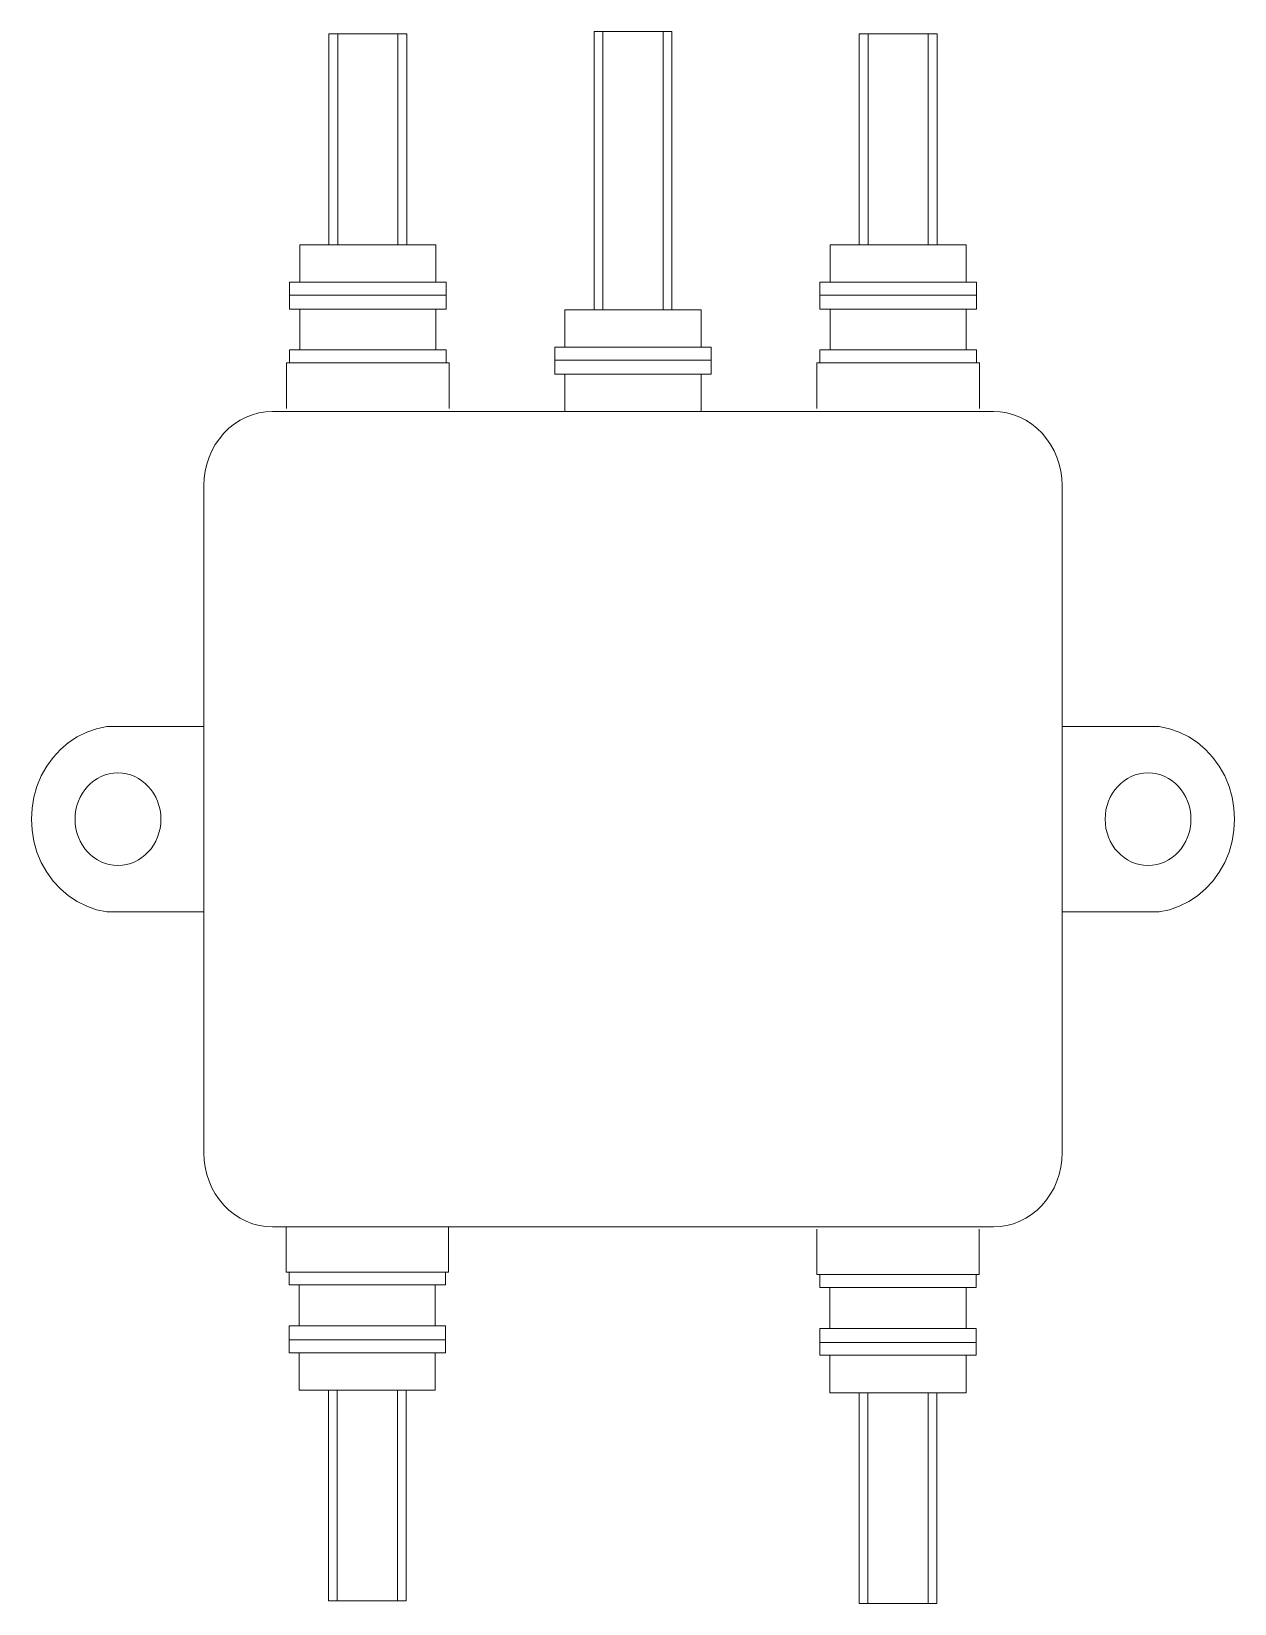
# Model space of a CAD drawing. Header units: millimetres. Extents: x 14 to 431, y 181 to 265.
# Drawn here: x 366 to 430.5, y 180.5 to 264.8 of the extents above; entities outside this region: 7.
import ezdxf

# ---------------------------------------------------------------- set-up
doc = ezdxf.new("R2010")
doc.units = ezdxf.units.MM

msp = doc.modelspace()

# ---------------------------------------------------------------- linework, layer by layer
at = {"lineweight": 0}
for points in [[(400.354, 249.913), (400.354, 264.838), (396.183, 264.838), (396.183, 249.913)], [(399.884, 249.913), (399.884, 264.838), (396.653, 264.838), (396.653, 249.913)], [(381.963, 253.4), (381.963, 264.707), (386.134, 264.707), (386.134, 253.4)], [(382.433, 253.4), (382.433, 264.707), (385.665, 264.707), (385.665, 253.4)], [(414.577, 253.4), (414.577, 264.707), (410.406, 264.707), (410.406, 253.4)], [(414.107, 253.4), (414.107, 264.707), (410.876, 264.707), (410.876, 253.4)], [(379.692, 247.067), (388.406, 247.067)], [(379.692, 244.624), (379.692, 247.067)], [(388.406, 244.624), (388.406, 247.067)], [(408.133, 244.624), (408.133, 247.067)], [(416.846, 247.067), (408.133, 247.067)], [(416.846, 244.624), (416.846, 247.067)], [(378.932, 244.455), (378.568, 244.436), (378.21, 244.378), (377.861, 244.283), (377.523, 244.153), (377.198, 243.987), (376.889, 243.787), (376.598, 243.555), (376.327, 243.29), (376.083, 242.999), (375.868, 242.685), (375.683, 242.352), (375.53, 242.001), (375.409, 241.636), (375.321, 241.259), (375.268, 240.873), (375.25, 240.48)], [(417.605, 244.455), (378.932, 244.455)], [(421.288, 240.48), (421.27, 240.873), (421.216, 241.259), (421.129, 241.636), (421.007, 242.001), (420.854, 242.351), (420.669, 242.685), (420.453, 242.999), (420.209, 243.29), (419.939, 243.554), (419.648, 243.787), (419.339, 243.986), (419.014, 244.152), (418.676, 244.283), (418.326, 244.378), (417.969, 244.435), (417.605, 244.455)], [(375.25, 204.704), (375.25, 240.48)], [(421.288, 240.48), (421.288, 204.704)], [(370.056, 227.561), (369.501, 227.447), (368.969, 227.263), (368.465, 227.014), (367.993, 226.702), (367.559, 226.332), (367.167, 225.908), (366.823, 225.433), (366.532, 224.91), (366.302, 224.354), (366.137, 223.778), (366.038, 223.188), (366.005, 222.592), (366.038, 221.997), (366.137, 221.407), (366.302, 220.831), (366.532, 220.274), (366.823, 219.752), (367.167, 219.277), (367.559, 218.852), (367.993, 218.482), (368.465, 218.171), (368.969, 217.921), (369.501, 217.738), (370.056, 217.623)], [(375.251, 227.561), (370.057, 227.561)], [(421.288, 227.56), (426.482, 227.56)], [(426.482, 217.623), (427.037, 217.738), (427.569, 217.921), (428.073, 218.171), (428.545, 218.482), (428.979, 218.852), (429.371, 219.277), (429.715, 219.752), (430.006, 220.274), (430.236, 220.831), (430.401, 221.407), (430.5, 221.996), (430.533, 222.592), (430.5, 223.188), (430.401, 223.777), (430.236, 224.354), (430.006, 224.91), (429.715, 225.433), (429.371, 225.908), (428.979, 226.332), (428.545, 226.702), (428.073, 227.014), (427.569, 227.263), (427.037, 227.447), (426.482, 227.561)], [(375.251, 217.623), (370.057, 217.623)], [(421.288, 217.623), (426.482, 217.623)], [(375.25, 204.704), (375.268, 204.311), (375.321, 203.925), (375.409, 203.548), (375.53, 203.183), (375.684, 202.832), (375.868, 202.499), (376.084, 202.185), (376.328, 201.893), (376.599, 201.629), (376.889, 201.397), (377.198, 201.197), (377.523, 201.032), (377.862, 200.901), (378.211, 200.806), (378.568, 200.748), (378.932, 200.729)], [(417.605, 200.729), (417.969, 200.748), (418.326, 200.806), (418.676, 200.901), (419.014, 201.032), (419.339, 201.197), (419.648, 201.397), (419.939, 201.629), (420.209, 201.893), (420.453, 202.185), (420.669, 202.499), (420.854, 202.832), (421.007, 203.183), (421.129, 203.548), (421.216, 203.925), (421.27, 204.311), (421.288, 204.704)], [(417.605, 200.729), (378.932, 200.729)], [(379.661, 200.751), (379.661, 198.308)], [(388.375, 200.751), (388.375, 198.308), (379.661, 198.308)], [(408.125, 200.613), (408.125, 198.171)], [(416.839, 200.613), (416.839, 198.171), (408.125, 198.171)], [(386.103, 191.974), (386.103, 180.668), (381.932, 180.668), (381.932, 191.974)], [(385.633, 191.974), (385.633, 180.668), (382.402, 180.668), (382.402, 191.974)], [(414.567, 191.838), (414.567, 180.53), (410.396, 180.53), (410.396, 191.838)], [(414.097, 191.838), (414.097, 180.53), (410.866, 180.53), (410.866, 191.838)]]:
    msp.add_lwpolyline(points, dxfattribs=at)
for points in [[(387.698, 251.393), (380.4, 251.393), (380.4, 253.4), (387.698, 253.4)], [(408.842, 251.393), (416.14, 251.393), (416.14, 253.4), (408.842, 253.4)], [(388.243, 250.702), (379.853, 250.702), (379.853, 251.393), (388.243, 251.393)], [(408.297, 250.702), (416.687, 250.702), (416.687, 251.393), (408.297, 251.393)], [(388.243, 249.95), (379.853, 249.95), (379.853, 250.702), (388.243, 250.702)], [(408.297, 249.95), (416.687, 249.95), (416.687, 250.702), (408.297, 250.702)], [(387.698, 247.758), (380.4, 247.758), (380.4, 249.95), (387.698, 249.95)], [(394.619, 247.905), (401.918, 247.905), (401.918, 249.912), (394.619, 249.912)], [(408.842, 247.758), (416.14, 247.758), (416.14, 249.95), (408.842, 249.95)], [(394.074, 247.214), (402.465, 247.214), (402.465, 247.905), (394.074, 247.905)], [(388.244, 247.067), (379.854, 247.067), (379.854, 247.758), (388.244, 247.758)], [(394.074, 246.462), (402.465, 246.462), (402.465, 247.214), (394.074, 247.214)], [(408.296, 247.067), (416.686, 247.067), (416.686, 247.758), (408.296, 247.758)], [(394.621, 244.455), (401.919, 244.455), (401.919, 246.462), (394.621, 246.462)], [(379.822, 198.308), (388.212, 198.308), (388.212, 197.617), (379.822, 197.617)], [(408.286, 198.171), (416.676, 198.171), (416.676, 197.48), (408.286, 197.48)], [(380.368, 197.617), (387.667, 197.617), (387.667, 195.425), (380.368, 195.425)], [(408.833, 197.48), (416.131, 197.48), (416.131, 195.287), (408.833, 195.287)], [(379.824, 195.425), (388.214, 195.425), (388.214, 194.673), (379.824, 194.673)], [(408.288, 195.288), (416.678, 195.288), (416.678, 194.536), (408.288, 194.536)], [(379.824, 194.673), (388.214, 194.673), (388.214, 193.982), (379.824, 193.982)], [(380.368, 193.982), (387.667, 193.982), (387.667, 191.975), (380.368, 191.975)], [(408.288, 194.536), (416.678, 194.536), (416.678, 193.845), (408.288, 193.845)], [(408.833, 193.845), (416.131, 193.845), (416.131, 191.838), (408.833, 191.838)]]:
    msp.add_lwpolyline(points, close=True, dxfattribs=at)
for centre, ratio in [((370.646, 222.592), 0.926463), ((425.892, 222.592), 0.926312)]:
    msp.add_ellipse(centre, major_axis=(0, 2.485), ratio=ratio, start_param=0, end_param=6.283185, dxfattribs=at)

# ---------------------------------------------------------------- texts
at = {"color": 250, "true_color": 0x231f20, "char_height": 2.83754, "attachment_point": 1}
for insert in [(14.042, 228.969), (14.042, 223.329), (14.042, 217.688), (14.042, 212.048), (14.042, 206.408), (14.042, 200.767), (14.042, 195.127)]:
    msp.add_mtext('{\\fArial|b0|i0|c0; }', dxfattribs=dict(at, insert=insert))

doc.saveas('drawing.dxf')
